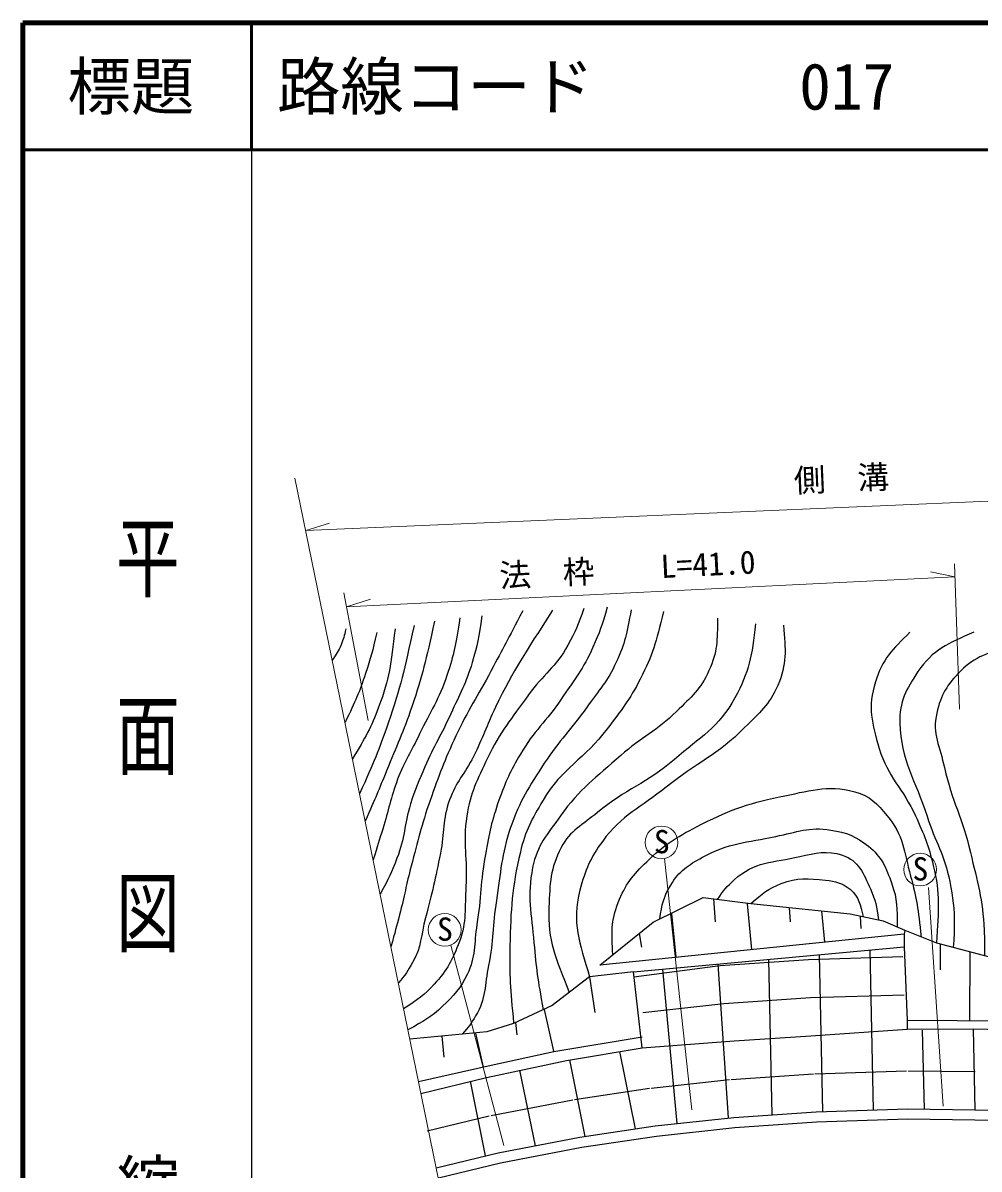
# Model space of a CAD drawing. Units: millimetres, scale not verified. Extents: x 40000 to 680000, y 20000 to 380000.
# Drawn here: x 40000 to 115305, y 289690 to 380000 of the extents above; entities that cross this region are included whole.
import ezdxf
from ezdxf.enums import TextEntityAlignment as Align

# ---------------------------------------------------------------- set-up
doc = ezdxf.new("R2010")
doc.units = ezdxf.units.MM
doc.header["$LTSCALE"] = 1000
for name, color, linetype, lineweight in [('M-BGD', 7, 'Continuous', 25), ('M-BGD-HTXT', 7, 'Continuous', 13), ('M-BMK-SRVR', 3, 'Continuous', 25), ('M-TTL', 2, 'Continuous', 140), ('M-TTL-BAND', 7, 'Continuous', 25), ('M-TTL-LINE', 7, 'Continuous', 50)]:
    doc.layers.add(name, color=color, linetype=linetype, lineweight=lineweight)
doc.layers.add('M-TTL-TXT', color=7, linetype='Continuous')
doc.styles.add('@ＭＳ ゴシック', font='')
doc.styles.add('ＭＳ ゴシック', font='')
doc.styles.get('@ＭＳ ゴシック').set_extended_font_data('@MS Gothic')
doc.styles.get('ＭＳ ゴシック').set_extended_font_data('MS Gothic')

msp = doc.modelspace()

# ---------------------------------------------------------------- linework, layer by layer
at = {"layer": 'M-BGD'}
for p, q in [((94377, 310979), (94512, 309175)), ((91449, 306376), (91100, 309832)), ((97420, 306980), (97054, 310593)), ((100358, 310306), (100415, 309178)), ((103165, 307562), (102913, 310051)), ((105950, 309631), (105997, 308634)), ((88538, 308258), (88726, 307178)), ((109412, 308194), (109415, 307199)), ((112248, 307434), (112237, 305387)), ((94925, 305722), (101870, 306196)), ((98715, 306213), (98975, 293970)), ((101870, 306196), (109306, 306430)), ((102708, 306581), (102971, 294225)), ((106701, 306949), (106969, 294350)), ((114571, 301361), (114606, 306811)), ((88121, 304840), (94925, 305722)), ((91525, 293276), (90388, 305446)), ((94721, 305845), (95550, 293718)), ((84627, 304825), (85033, 302033)), ((88812, 302032), (95191, 302733)), ((95191, 302733), (102020, 303199)), ((102020, 303199), (109401, 303431)), ((81817, 298975), (81080, 302266)), ((78794, 301239), (78906, 300263)), ((72989, 300169), (73158, 298520)), ((76268, 297733), (75669, 300411)), ((96018, 299782), (102059, 300195)), ((102059, 300195), (109639, 300712)), ((110836, 300644), (110968, 294419)), ((88256, 292856), (87010, 298942)), ((88763, 299232), (96018, 299782)), ((84294, 292264), (83061, 298287)), ((80361, 291532), (79145, 297473)), ((95785, 296759), (102264, 297202)), ((102374, 297207), (109589, 297434)), ((109722, 297435), (115009, 297367)), ((76442, 290732), (75239, 296606)), ((89468, 296068), (95662, 296748)), ((83430, 295168), (89352, 296053)), ((76879, 293922), (83312, 295148)), ((71842, 292698), (76730, 293890))]:
    msp.add_line(p, q, dxfattribs=at)
msp.add_lwpolyline([(85428, 305766), (89649, 309147), (93574, 311076), (97341, 310622), (105146, 309805), (107756, 309238), (109457, 308512), (109412, 308194)], close=True, dxfattribs=at)
for points in [[(109457, 308512), (111959, 307511), (129924, 302763), (138286, 304266), (142846, 304538), (147430, 304436), (151480, 304266), (155122, 303755), (159479, 300692), (133282, 301241), (109639, 301393)], [(88076, 305233), (109415, 307199), (109639, 301393), (109639, 300712), (114835, 300729), (114970, 294368)], [(88763, 299232), (88076, 305233), (84627, 304825), (81678, 302567), (78648, 301171), (76527, 300513), (70477, 299925)], [(71160, 296589), (76885, 297871), (81820, 298960), (88763, 300117)], [(114835, 300729), (131722, 300336), (166370, 299570), (175099, 296095)], [(71351, 295654), (76511, 296918), (82807, 298245), (88763, 299232)], [(72553, 289784), (77440, 290975), (83873, 292201), (89795, 293086), (95990, 293766), (102468, 294209), (109684, 294436), (114970, 294368), (174814, 293885)], [(72742, 289006), (77610, 290193), (84007, 291412), (89898, 292292), (96061, 292969), (102508, 293410), (109691, 293636), (114962, 293568), (174807, 293085)]]:
    msp.add_lwpolyline(points, dxfattribs=at)
for points, knots in [([(76147, 333271), (75898, 331562), (75799, 331002), (75381, 329596), (74896, 327959), (74397, 327119), (73697, 325562), (72950, 323903), (72373, 323048), (71655, 321376), (71174, 320257), (70883, 319632), (70531, 318466), (70032, 316813), (70080, 315789), (69459, 314177), (69022, 313043), (68823, 312615), (68136, 311359)], [0, 0, 0, 0, 1, 1, 1, 2, 2, 2, 3, 3, 3, 4, 4, 4, 5, 5, 5, 6, 6, 6, 6]), ([(79364, 333680), (78156, 331369), (77848, 330782), (76862, 328932), (75796, 326932), (75064, 325880), (74105, 323827), (73196, 321880), (72770, 320749), (72063, 318721), (71373, 316743), (71122, 315590), (70582, 313565), (70186, 312079), (70049, 311225), (69663, 309736), (69408, 308747), (69324, 308429), (68985, 307212)], [0, 0, 0, 0, 1, 1, 1, 2, 2, 2, 3, 3, 3, 4, 4, 4, 5, 5, 5, 6, 6, 6, 6]), ([(81712, 333731), (79470, 330199), (78727, 329196), (77219, 326073), (76497, 324578), (76234, 323674), (75484, 322193), (74794, 320831), (74108, 320210), (73595, 318772), (73036, 317210), (73202, 316213), (72880, 314586), (72483, 312579), (72225, 311460), (71706, 309481), (71342, 308095), (71388, 307206), (70684, 305958), (70310, 305294), (70134, 305011), (69570, 304356)], [0, 0, 0, 0, 1, 1, 1, 2, 2, 2, 3, 3, 3, 4, 4, 4, 5, 5, 5, 6, 6, 6, 7, 7, 7, 7]), ([(84180, 333867), (83720, 332519), (83508, 332057), (82920, 330974), (81991, 329260), (80963, 328641), (79823, 327060), (78462, 325172), (77596, 324155), (76590, 322057), (75771, 320351), (75248, 319366), (74956, 317496), (74622, 315361), (75027, 314121), (74888, 311965), (74778, 310262), (74973, 309225), (74377, 307626), (73844, 306193), (73426, 305376), (72386, 304256), (71568, 303374), (71128, 303049), (69985, 302326)], [0, 0, 0, 0, 1, 1, 1, 2, 2, 2, 3, 3, 3, 4, 4, 4, 5, 5, 5, 6, 6, 6, 7, 7, 7, 8, 8, 8, 8]), ([(86018, 333969), (85601, 332489), (85426, 332003), (84894, 330804), (84136, 329094), (83440, 328270), (82393, 326720), (81211, 324972), (80241, 324201), (79176, 322380), (78388, 321032), (78010, 320228), (77492, 318755), (76919, 317126), (76726, 316166), (76420, 314467), (76035, 312332), (76093, 311096), (75756, 308953), (75513, 307408), (75664, 306434), (74990, 305022), (74457, 303906), (73945, 303373), (73050, 302520), (72117, 301631), (71613, 301363), (70327, 300658)], [0, 0, 0, 0, 1, 1, 1, 2, 2, 2, 3, 3, 3, 4, 4, 4, 5, 5, 5, 6, 6, 6, 7, 7, 7, 8, 8, 8, 9, 9, 9, 9]), ([(87907, 333765), (87561, 331879), (87433, 331156), (86732, 329630), (86047, 328137), (85381, 327450), (84435, 326107), (83181, 324326), (82248, 323494), (81065, 321665), (79854, 319793), (79139, 318719), (78411, 316611), (77661, 314441), (77649, 313109), (77287, 310842), (76971, 308859), (77076, 307705), (76675, 305737), (76354, 304163), (76483, 303130), (75654, 301754), (75295, 301160), (75129, 300888), (74596, 300326)], [0, 0, 0, 0, 1, 1, 1, 2, 2, 2, 3, 3, 3, 4, 4, 4, 5, 5, 5, 6, 6, 6, 7, 7, 7, 8, 8, 8, 8]), ([(90459, 333612), (89822, 331152), (89630, 330252), (88621, 328302), (87775, 326666), (87124, 325844), (86018, 324371), (84245, 322011), (82453, 321303), (80963, 318755), (80084, 317252), (79573, 316366), (79176, 314671), (78513, 311838), (78413, 310177), (78360, 307268), (78315, 304885), (78372, 303994), (78648, 301171)], [0, 0, 0, 0, 1, 1, 1, 2, 2, 2, 3, 3, 3, 4, 4, 4, 5, 5, 5, 6, 6, 6, 6]), ([(70804, 332523), (69988, 328877), (69782, 327767), (68761, 324831), (67991, 322614), (67674, 321829), (66520, 319256)], [0, 0, 0, 0, 1, 1, 1, 2, 2, 2, 2]), ([(72420, 332863), (71698, 329664), (71513, 328701), (70633, 326124), (69948, 324116), (69449, 323032), (68642, 321070), (68002, 319512), (67790, 319012), (66962, 317098)], [0, 0, 0, 0, 1, 1, 1, 2, 2, 2, 3, 3, 3, 3]), ([(74411, 333118), (74088, 331016), (73964, 330301), (73390, 328575), (72766, 326695), (72097, 325768), (71246, 323980), (70579, 322578), (70049, 321861), (69510, 320406), (68954, 318903), (68805, 318007), (68336, 316475), (68046, 315526), (67954, 315227), (67586, 314048)], [0, 0, 0, 0, 1, 1, 1, 2, 2, 2, 3, 3, 3, 4, 4, 4, 5, 5, 5, 5]), ([(94697, 333101), (94694, 331334), (94699, 330460), (94033, 328966), (93380, 327501), (92622, 326876), (91480, 325750), (89924, 324214), (88722, 323733), (87090, 322278), (85132, 320533), (83865, 319665), (82342, 317530), (81290, 316056), (80509, 315220), (80146, 313446), (79684, 311179), (80059, 309829), (80249, 307523), (80419, 305448), (80537, 304709), (80970, 302241)], [0, 0, 0, 0, 1, 1, 1, 2, 2, 2, 3, 3, 3, 4, 4, 4, 5, 5, 5, 6, 6, 6, 7, 7, 7, 7]), ([(97709, 332642), (97405, 330103), (97206, 328894), (96075, 326822), (94805, 324495), (93335, 323703), (91327, 321972), (89145, 320090), (87470, 319625), (85252, 317785), (84058, 316795), (83119, 316399), (82393, 315028), (81515, 313373), (81507, 312203), (81423, 310331), (81301, 307632), (81952, 306374), (83029, 303601)], [0, 0, 0, 0, 1, 1, 1, 2, 2, 2, 3, 3, 3, 4, 4, 4, 5, 5, 5, 6, 6, 6, 6]), ([(99904, 332540), (100057, 330562), (100188, 329500), (99445, 327792), (98787, 326281), (98001, 325644), (96841, 324473), (94707, 322320), (93025, 321676), (90663, 319776), (88668, 318171), (87175, 317604), (85660, 315539), (84673, 314193), (84291, 313274), (83873, 311659), (83201, 309059), (83843, 307594), (84627, 304825)], [0, 0, 0, 0, 1, 1, 1, 2, 2, 2, 3, 3, 3, 4, 4, 4, 5, 5, 5, 6, 6, 6, 6]), ([(65426, 332250), (65299, 331667), (65252, 331463), (65052, 330991), (64841, 330495), (64715, 330315), (64362, 329797)], [0, 0, 0, 0, 1, 1, 1, 2, 2, 2, 2]), ([(67877, 331978), (67525, 330447), (67403, 329988), (66992, 328745), (66476, 327186), (66205, 326651), (65371, 324867)], [0, 0, 0, 0, 1, 1, 1, 2, 2, 2, 2]), ([(69306, 332250), (68953, 329432), (68898, 328384), (68013, 326090), (67369, 324423), (67033, 323765), (65957, 322003)], [0, 0, 0, 0, 1, 1, 1, 2, 2, 2, 2]), ([(109861, 331984), (108463, 330647), (107693, 329848), (107138, 328070), (106528, 326113), (106853, 324792), (107445, 322829), (108125, 320574), (109321, 319660), (110304, 317519), (110980, 316044), (111320, 315183), (111699, 313605), (112255, 311288), (112101, 310229), (111959, 307511)], [0, 0, 0, 0, 1, 1, 1, 2, 2, 2, 3, 3, 3, 4, 4, 4, 5, 5, 5, 5]), ([(114881, 332001), (112871, 331076), (111662, 330634), (110491, 328887), (109560, 327499), (109019, 326525), (109061, 324854), (109137, 321864), (110295, 320352), (111206, 317502), (111854, 315472), (112595, 314440), (112992, 312346), (113243, 311026), (113362, 310269), (113350, 308925), (113343, 308238), (113340, 307981), (113255, 307168)], [0, 0, 0, 0, 1, 1, 1, 2, 2, 2, 3, 3, 3, 4, 4, 4, 5, 5, 5, 6, 6, 6, 6]), ([(117689, 330827), (115993, 330344), (115041, 330116), (113860, 328938), (112804, 327885), (112296, 327075), (111971, 325620), (111603, 323968), (112217, 322983), (112584, 321331), (113177, 318665), (114008, 317304), (114626, 314643), (115176, 312277), (115595, 310944), (115698, 308517), (115731, 307736), (115758, 307444), (115720, 306517)], [0, 0, 0, 0, 1, 1, 1, 2, 2, 2, 3, 3, 3, 4, 4, 4, 5, 5, 5, 6, 6, 6, 6]), ([(86457, 306591), (86367, 308329), (86307, 309187), (86885, 310689), (87436, 312119), (88032, 312838), (89132, 313905), (90478, 315211), (91396, 315802), (93063, 316662), (95473, 317906), (96939, 318473), (99598, 319011), (101871, 319470), (103277, 320005), (105520, 319419), (106720, 319105), (107272, 318477), (108073, 317530), (109357, 316012), (109386, 314700), (109911, 312782), (110411, 310952), (110500, 310214), (110743, 307997)], [0, 0, 0, 0, 1, 1, 1, 2, 2, 2, 3, 3, 3, 4, 4, 4, 5, 5, 5, 6, 6, 6, 7, 7, 7, 8, 8, 8, 8]), ([(90158, 309398), (90331, 310560), (90454, 311129), (91021, 312067), (91693, 313180), (92386, 313631), (93522, 314263), (95570, 315400), (96997, 315427), (99292, 315896), (100964, 316238), (101947, 316684), (103631, 316407), (104874, 316202), (105614, 315924), (106592, 315130), (107650, 314273), (107982, 313455), (108430, 312169), (108871, 310907), (108867, 310245), (108849, 308771)], [0, 0, 0, 0, 1, 1, 1, 2, 2, 2, 3, 3, 3, 4, 4, 4, 5, 5, 5, 6, 6, 6, 7, 7, 7, 7]), ([(94716, 310938), (95156, 311665), (95449, 311937), (96024, 312476), (97584, 313938), (99095, 313843), (101180, 314314), (102465, 314604), (103301, 314831), (104550, 314416), (105827, 313991), (106194, 312988), (106745, 311761), (107149, 310861), (107255, 310397), (107388, 309318)], [0, 0, 0, 0, 1, 1, 1, 2, 2, 2, 3, 3, 3, 4, 4, 4, 5, 5, 5, 5]), ([(97341, 310622), (98239, 311428), (98691, 311778), (99730, 312179), (100999, 312669), (101851, 312606), (103202, 312452), (104004, 312360), (104521, 312253), (105142, 311737), (105859, 311141), (105965, 310503), (106170, 309583)], [0, 0, 0, 0, 1, 1, 1, 2, 2, 2, 3, 3, 3, 4, 4, 4, 4])]:
    msp.add_open_spline(points, degree=3, knots=knots, dxfattribs=at)
at = {"layer": 'M-BGD-HTXT'}
for p, q in [((62272, 340006), (174602, 344846)), ((62272, 340006), (64149, 340588)), ((113768, 325940), (113359, 337376)), ((65495, 333991), (113396, 336344)), ((113396, 336344), (111474, 336750)), ((67190, 325035), (65284, 335101)), ((65495, 333991), (67368, 334583)), ((92689, 294362), (90517, 314158)), ((112490, 294648), (111310, 311878)), ((77868, 291536), (73704, 307342))]:
    msp.add_line(p, q, dxfattribs=at)
for centre in [(90296, 315429), (110666, 313285), (73219, 308537)]:
    msp.add_circle(centre, 1290, dxfattribs=at)
at = {"layer": 'M-BMK-SRVR', "lineweight": 13}
msp.add_line((73544, 284944), (61427, 344136), dxfattribs=at)
at = {"layer": 'M-TTL'}
for p, q in [((40000, 380000), (40000, 20000)), ((680000, 380000), (40000, 380000))]:
    msp.add_line(p, q, dxfattribs=at)
at = {"layer": 'M-TTL-BAND'}
msp.add_line((58000, 370000), (58000, 20000), dxfattribs=at)
at = {"layer": 'M-TTL-LINE'}
for p, q in [((58000, 380000), (58000, 370000)), ((40000, 370000), (680000, 370000))]:
    msp.add_line(p, q, dxfattribs=at)

# ---------------------------------------------------------------- texts
at = {"layer": 'M-BGD-HTXT', "style": 'ＭＳ ゴシック'}
for s, rotation, p in [('側\u3000溝', 2.467, (100782, 342468)), ('法\u3000枠', 2.812, (77592, 334974)), ('L=41.0', 2.812, (90296, 335706))]:
    msp.add_text(s, height=1833, rotation=rotation, dxfattribs=at).set_placement(p, align=Align.BOTTOM_LEFT)
for p in [(90315, 314023), (110685, 311878), (73237, 307130)]:
    msp.add_text('S', height=1833, dxfattribs=at).set_placement(p, align=Align.BOTTOM_CENTER)
at = {"layer": 'M-TTL-BAND', "style": '@ＭＳ ゴシック', "width": 1.4}
msp.add_text('平  面  図', height=3666, rotation=270, dxfattribs=at).set_placement((49777, 306475), align=Align.MIDDLE_RIGHT)
at = {"layer": 'M-TTL-BAND', "style": '@ＭＳ ゴシック'}
msp.add_text('縮尺千分の一', height=3666, rotation=270, dxfattribs=at).set_placement((49777, 261030), align=Align.MIDDLE_RIGHT)
at = {"layer": 'M-TTL-TXT', "style": 'ＭＳ ゴシック'}
msp.add_text('標題', height=3666, dxfattribs=at).set_placement((48500, 375000), align=Align.MIDDLE_CENTER)
for s, p in [('路線コード', (60000, 375000)), ('017', (101142, 375000))]:
    msp.add_text(s, height=3666, dxfattribs=at).set_placement(p, align=Align.MIDDLE_LEFT)

doc.saveas('drawing.dxf')
